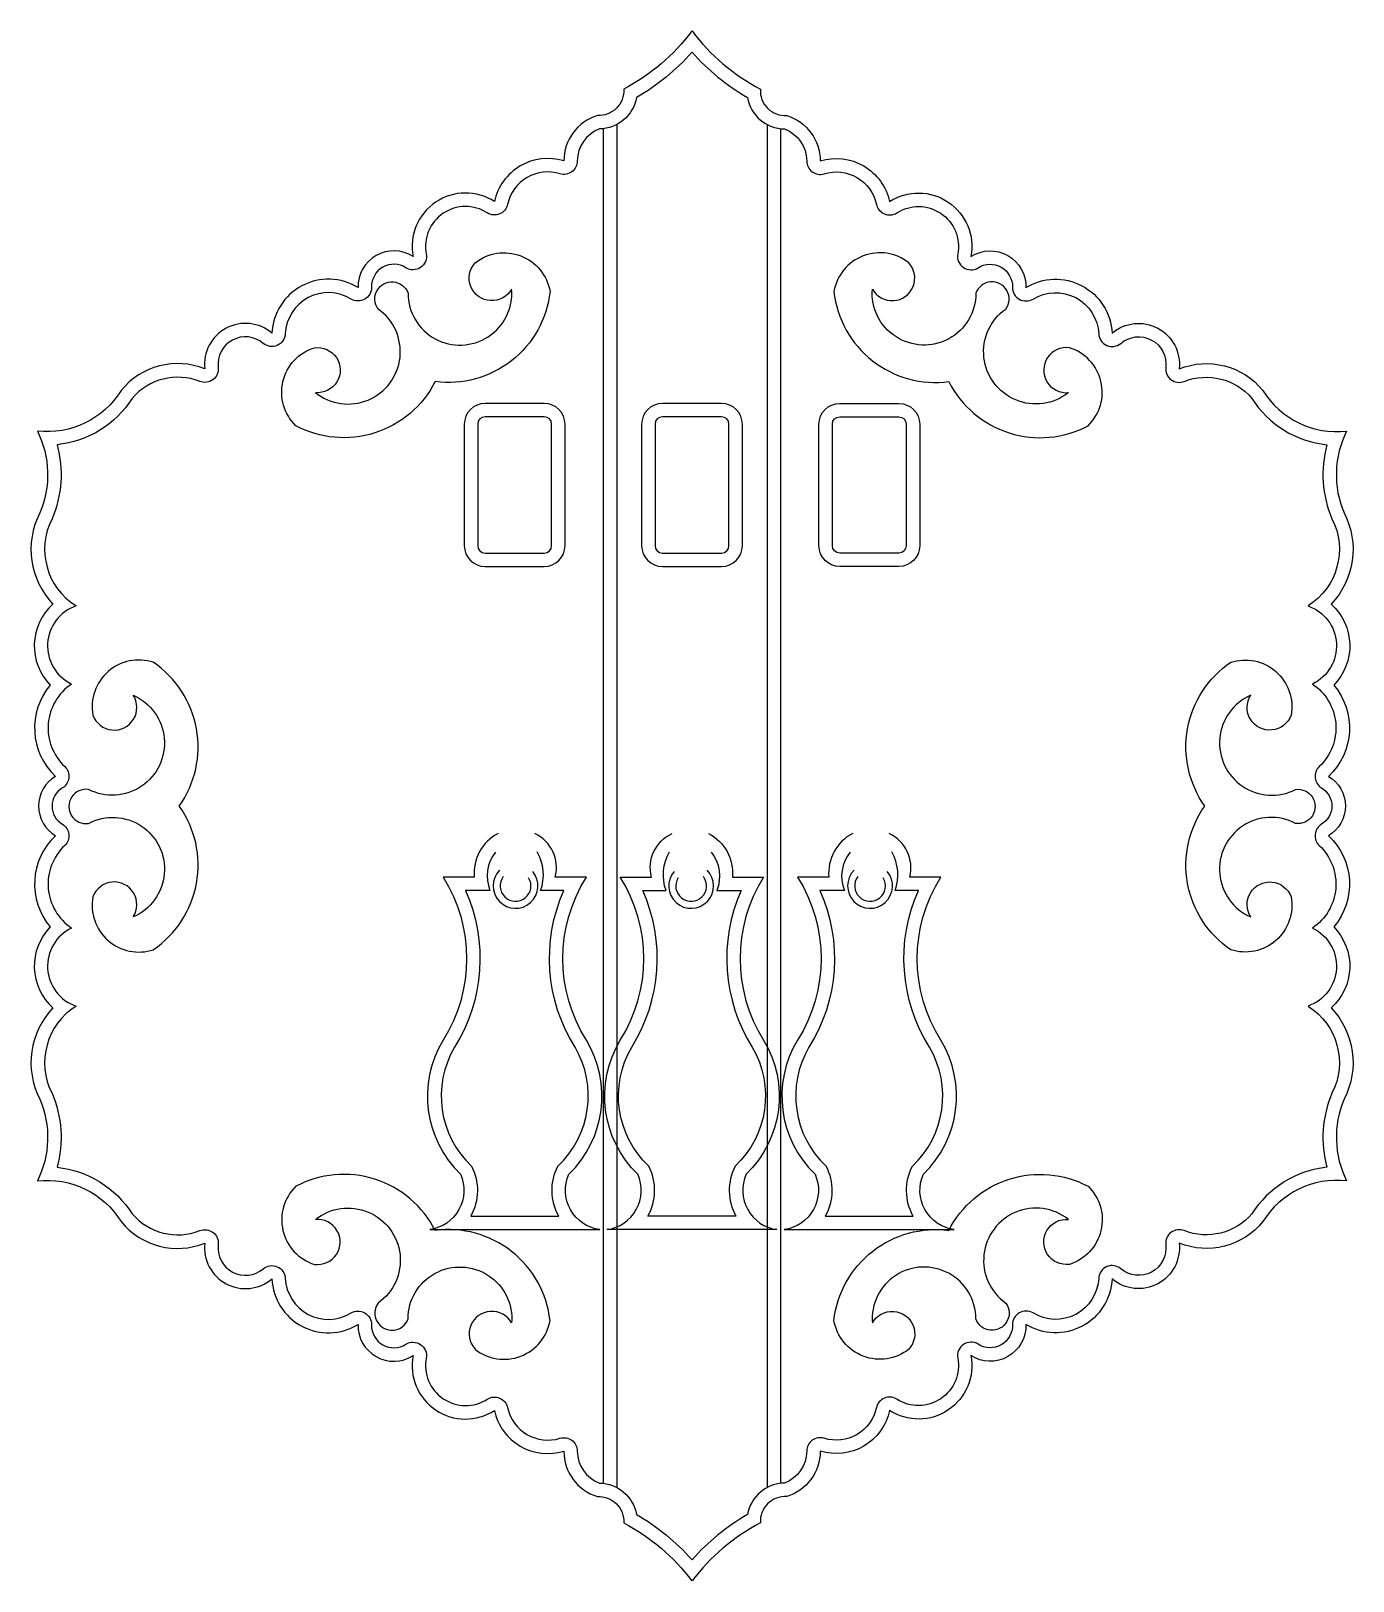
# Model space of a CAD drawing. Header units: metres. Extents: x 629 to 826, y 531 to 762.
import ezdxf

# ---------------------------------------------------------------- set-up
doc = ezdxf.new("R2010")
doc.units = ezdxf.units.M
doc.layers.add('3', color=3, linetype='Continuous')
doc.layers.add('4', color=4, linetype='Continuous')

msp = doc.modelspace()

# ---------------------------------------------------------------- linework, layer by layer
at = {"layer": '3'}
for p, q in [((714.4, 747.03), (714.4, 545.32)), ((716.4, 747.64), (716.4, 544.7)), ((738.8, 747.65), (738.8, 544.69)), ((740.8, 747.03), (740.8, 545.31))]:
    msp.add_line(p, q, dxfattribs=at)
for points in [[(727.61, 758.41, -0.08), (719.35, 751.69, -0.36), (713.81, 746.99, 0.31), (710.52, 742.24, -0.51), (707.93, 740.32, 0.44), (700.14, 735.76, -0.52), (697.11, 734.49, 0.66), (688.03, 728.38, -0.65), (685, 726.32, 0.6), (679.86, 723.41, -0.59), (676.82, 721.67, 0.57), (667.03, 716.5, -0.62), (663.74, 715.07, 0.68), (657.04, 711.49, -0.57), (654.3, 709.4, 0.32), (644.21, 706.88, -0.23), (633.03, 699.97, -0.17), (632.28, 688.95, 0.39), (635.86, 675.98, 0.67), (635.19, 664.34, 0.48), (634.17, 652.05, -0.5), (633.83, 648.87, 0.57), (633.83, 643.47, -0.5), (634.17, 640.29, 0.48), (635.19, 628, 0.67), (635.86, 616.37, 0.39), (632.28, 603.39, -0.17), (633.03, 592.37, -0.23), (644.21, 585.46, 0.32), (654.3, 582.94, -0.57), (657.04, 580.85, 0.68), (663.74, 577.27, -0.62), (667.03, 575.84, 0.57), (676.82, 570.68, -0.59), (679.86, 568.93, 0.6), (685, 566.03, -0.65), (688.03, 563.97, 0.66), (697.11, 557.85, -0.52), (700.14, 556.59, 0.44), (707.93, 552.02, -0.51), (710.52, 550.1, 0.31), (713.81, 545.35, -0.36), (719.35, 540.66, -0.08), (727.61, 533.94)], [(727.61, 758.41, 0.08), (735.86, 751.69, 0.36), (741.4, 746.99, -0.31), (744.7, 742.24, 0.51), (747.28, 740.32, -0.44), (755.08, 735.76, 0.52), (758.11, 734.49, -0.66), (767.19, 728.38, 0.65), (770.22, 726.32, -0.6), (775.35, 723.41, 0.59), (778.4, 721.67, -0.57), (788.18, 716.5, 0.62), (791.48, 715.07, -0.68), (798.18, 711.49, 0.57), (800.91, 709.4, -0.32), (811.01, 706.88, 0.23), (822.18, 699.97, 0.17), (822.93, 688.95, -0.39), (819.36, 675.98, -0.67), (820.03, 664.34, -0.48), (821.04, 652.05, 0.5), (821.38, 648.87, -0.57), (821.38, 643.47, 0.5), (821.04, 640.29, -0.48), (820.03, 628, -0.67), (819.36, 616.37, -0.39), (822.93, 603.39, 0.17), (822.18, 592.37, 0.23), (811.01, 585.46, -0.32), (800.91, 582.94, 0.57), (798.18, 580.85, -0.68), (791.48, 577.27, 0.62), (788.18, 575.84, -0.57), (778.4, 570.68, 0.59), (775.35, 568.93, -0.6), (770.22, 566.03, 0.65), (767.19, 563.97, -0.66), (758.11, 557.85, 0.52), (755.08, 556.59, -0.44), (747.28, 552.02, 0.51), (744.7, 550.1, -0.31), (741.4, 545.35, 0.36), (735.86, 540.66, 0.08), (727.61, 533.94)], [(698.35, 639.31, 0.27), (697.51, 633.59), (693.87, 633.59, -0.25), (692.23, 610.25, 0.35), (694.77, 592.54, -0.25), (694.65, 585.1), (707.75, 585.1, -0.25), (707.63, 592.54, 0.35), (710.18, 610.25, -0.25), (708.53, 633.59), (705.06, 633.59, 0.22), (704.56, 639.34)], [(730.45, 639.31, -0.27), (731.3, 633.59), (734.93, 633.59, 0.25), (736.58, 610.25, -0.35), (734.03, 592.54, 0.25), (734.15, 585.1), (721.05, 585.1, 0.25), (721.17, 592.54, -0.35), (718.63, 610.25, 0.25), (720.27, 633.59), (723.75, 633.59, -0.22), (724.24, 639.34)], [(751.15, 639.31, 0.27), (750.31, 633.59), (746.67, 633.59, -0.25), (745.03, 610.25, 0.35), (747.57, 592.54, -0.25), (747.45, 585.1), (760.55, 585.1, -0.25), (760.43, 592.54, 0.35), (762.98, 610.25, -0.25), (761.33, 633.59), (757.86, 633.59, 0.22), (757.36, 639.34)]]:
    msp.add_lwpolyline(points, format="xyb", dxfattribs=at)
for points in [[(696.79, 683.84), (705.6, 683.84, 0.41), (706.7, 684.94), (706.7, 703.03, 0.41), (705.6, 704.13), (696.79, 704.13, 0.41), (695.69, 703.03), (695.69, 684.94, 0.41)], [(723.2, 683.84), (732.01, 683.84, 0.41), (733.11, 684.94), (733.11, 703.03, 0.41), (732.01, 704.13), (723.2, 704.13, 0.41), (722.1, 703.03), (722.1, 684.94, 0.41)], [(758.42, 683.84), (749.61, 683.84, -0.41), (748.51, 684.94), (748.51, 703.03, -0.41), (749.61, 704.13), (758.42, 704.13, -0.41), (759.52, 703.03), (759.52, 684.94, -0.41)]]:
    msp.add_lwpolyline(points, format="xyb", close=True, dxfattribs=at)
for centre, start, end in [((701.33, 634.28), 143.02, 31.75), ((727.48, 634.28), 148.25, 36.98), ((754.13, 634.28), 143.02, 31.75)]:
    msp.add_arc(centre, 2.29, start, end, dxfattribs=at)
at = {"layer": '4'}
for points in [[(727.6, 761.58, -0.11), (717.43, 752.92, -0.45), (713.51, 749, 0.33), (708.52, 742.23, 0.44), (698.18, 736.18, 0.66), (686.06, 728.01, 0.6), (677.86, 723.37, 0.57), (665.03, 716.6, 0.68), (655.05, 711.26, 0.33), (642.58, 708.05, -0.29), (630.1, 702, -0.22), (630.47, 689.81, 0.32), (632.42, 676.22, 0.43), (632.03, 664.18, 0.4), (632.81, 650.59, 0.57), (632.81, 641.75, 0.4), (632.03, 628.16, 0.43), (632.42, 616.12, 0.32), (630.47, 602.53, -0.22), (630.1, 590.35, -0.29), (642.58, 584.29, 0.33), (655.05, 581.09, 0.68), (665.03, 575.75, 0.57), (677.86, 568.97, 0.6), (686.06, 564.33, 0.66), (698.18, 556.16, 0.44), (708.52, 550.11, 0.33), (713.51, 543.34, -0.45), (717.43, 539.43, -0.11), (727.6, 530.77)], [(727.61, 761.58, 0.11), (737.79, 752.92, 0.45), (741.71, 749, -0.33), (746.7, 742.23, -0.44), (757.03, 736.18, -0.66), (769.15, 728.01, -0.6), (777.35, 723.37, -0.57), (790.18, 716.6, -0.68), (800.16, 711.26, -0.33), (812.64, 708.05, 0.29), (825.11, 702, 0.22), (824.74, 689.81, -0.32), (822.8, 676.22, -0.43), (823.19, 664.18, -0.4), (822.41, 650.59, -0.57), (822.41, 641.75, -0.4), (823.19, 628.16, -0.43), (822.8, 616.12, -0.32), (824.74, 602.53, 0.22), (825.11, 590.35, 0.29), (812.64, 584.29, -0.33), (800.16, 581.09, -0.68), (790.18, 575.75, -0.57), (777.35, 568.97, -0.6), (769.15, 564.33, -0.66), (757.03, 556.16, -0.44), (746.7, 550.11, -0.33), (741.71, 543.34, 0.45), (737.79, 539.43, 0.11), (727.61, 530.77)], [(698.74, 642.09, 0.3), (695.17, 635.59), (690.52, 635.59, -0.29), (690.52, 611.3, 0.35), (693.13, 591.34, -0.5), (688.54, 583.1), (713.86, 583.1, -0.5), (709.27, 591.34, 0.35), (711.88, 611.3, -0.29), (711.88, 635.59), (707.24, 635.59, 0.36), (704.18, 642.09)], [(730.07, 642.09, -0.3), (733.64, 635.59), (738.28, 635.59, 0.29), (738.28, 611.3, -0.35), (735.67, 591.34, 0.5), (740.26, 583.1), (714.94, 583.1, 0.5), (719.53, 591.34, -0.35), (716.92, 611.3, 0.29), (716.92, 635.59), (721.57, 635.59, -0.36), (724.63, 642.09)], [(751.54, 642.09, 0.3), (747.97, 635.59), (743.32, 635.59, -0.29), (743.32, 611.3, 0.35), (745.93, 591.34, -0.5), (741.34, 583.1), (766.66, 583.1, -0.5), (762.07, 591.34, 0.35), (764.68, 611.3, -0.29), (764.68, 635.59), (760.04, 635.59, 0.36), (756.98, 642.09)]]:
    msp.add_lwpolyline(points, format="xyb", dxfattribs=at)
for points in [[(700.74, 723.15, -1.12), (695.29, 727.05, -0.57), (706.46, 722.78, -0.42), (689.34, 709.37, -0.42), (668.61, 702.8, -0.57), (671.38, 714.42, -1.12), (671.53, 707.73, 1.03), (680.86, 720.18, -1.16), (685.31, 722.53, 1.04)], [(754.47, 723.15, 1.12), (759.91, 727.05, 0.57), (748.75, 722.78, 0.42), (765.87, 709.37, 0.42), (786.6, 702.8, 0.57), (783.82, 714.42, 1.12), (783.67, 707.73, -1.03), (774.35, 720.18, 1.16), (769.89, 722.53, -1.04)], [(696.79, 681.84), (705.6, 681.84, 0.41), (708.7, 684.94), (708.7, 703.03, 0.41), (705.6, 706.13), (696.79, 706.13, 0.41), (693.69, 703.03), (693.69, 684.94, 0.41)], [(723.2, 681.84), (732.01, 681.84, 0.41), (735.11, 684.94), (735.11, 703.03, 0.41), (732.01, 706.13), (723.2, 706.13, 0.41), (720.1, 703.03), (720.1, 684.94, 0.41)], [(758.42, 681.84), (749.61, 681.84, -0.41), (746.51, 684.94), (746.51, 703.03, -0.41), (749.61, 706.13), (758.42, 706.13, -0.41), (761.52, 703.03), (761.52, 684.94, -0.41)], [(644.37, 629.66, 1.12), (638.38, 632.65, 0.57), (647.37, 624.77, 0.42), (651.24, 646.17, 0.42), (647.37, 667.57, 0.57), (638.38, 659.69, 1.12), (644.37, 662.68, -1.03), (637.72, 648.63, 1.16), (637.72, 643.59, -1.04)], [(810.84, 629.66, -1.12), (816.83, 632.65, -0.57), (807.85, 624.77, -0.42), (803.98, 646.17, -0.42), (807.85, 667.57, -0.57), (816.83, 659.69, -1.12), (810.84, 662.68, 1.03), (817.5, 648.63, -1.16), (817.5, 643.59, 1.04)], [(700.74, 569.19, 1.12), (695.29, 565.29, 0.57), (706.46, 569.56, 0.42), (689.34, 582.97, 0.42), (668.61, 589.54, 0.57), (671.38, 577.92, 1.12), (671.53, 584.61, -1.03), (680.86, 572.16, 1.16), (685.31, 569.81, -1.04)], [(754.47, 569.19, -1.12), (759.91, 565.29, -0.57), (748.75, 569.56, -0.42), (765.87, 582.97, -0.42), (786.6, 589.54, -0.57), (783.82, 577.92, -1.12), (783.67, 584.61, 1.03), (774.35, 572.16, -1.16), (769.89, 569.81, 1.04)]]:
    msp.add_lwpolyline(points, format="xyb", close=True, dxfattribs=at)
for centre, start, end in [((701.33, 634.28), 135.57, 40.13), ((727.48, 634.28), 139.87, 44.43), ((754.13, 634.28), 135.57, 40.13)]:
    msp.add_arc(centre, 3.34, start, end, dxfattribs=at)

doc.saveas('drawing.dxf')
